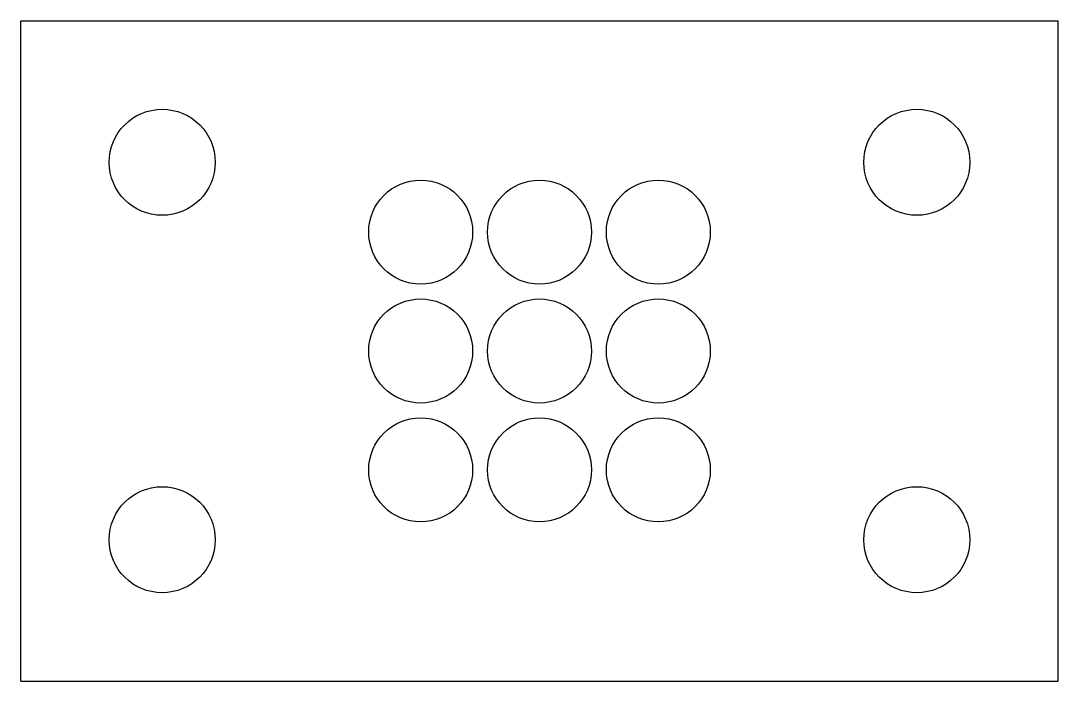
# Model space of a CAD drawing. Header units: inches. Extents: x 0 to 2.75, y 0 to 1.75.
import ezdxf

# ---------------------------------------------------------------- set-up
doc = ezdxf.new("R2010")
doc.units = ezdxf.units.IN
doc.header["$MEASUREMENT"] = 0

msp = doc.modelspace()

# ---------------------------------------------------------------- linework, layer by layer
at = {"color": 7, "linetype": 'Continuous', "lineweight": 25}
for p, q in [((0, 0), (0, 1.75)), ((0, 1.75), (2.75, 1.75)), ((2.75, 0), (2.75, 1.75)), ((0, 0), (2.75, 0))]:
    msp.add_line(p, q, dxfattribs=at)
for centre, radius in [((0.375, 1.375), 0.1405), ((2.375, 1.375), 0.1405), ((1.06, 1.19), 0.1378), ((1.375, 1.19), 0.1378), ((1.69, 1.19), 0.1378), ((1.06, 0.875), 0.1378), ((1.375, 0.875), 0.1378), ((1.69, 0.875), 0.1378), ((1.06, 0.56), 0.1378), ((1.375, 0.56), 0.1378), ((1.69, 0.56), 0.1378), ((0.375, 0.375), 0.1405), ((2.375, 0.375), 0.1405)]:
    msp.add_circle(centre, radius, dxfattribs=at)

doc.saveas('drawing.dxf')
